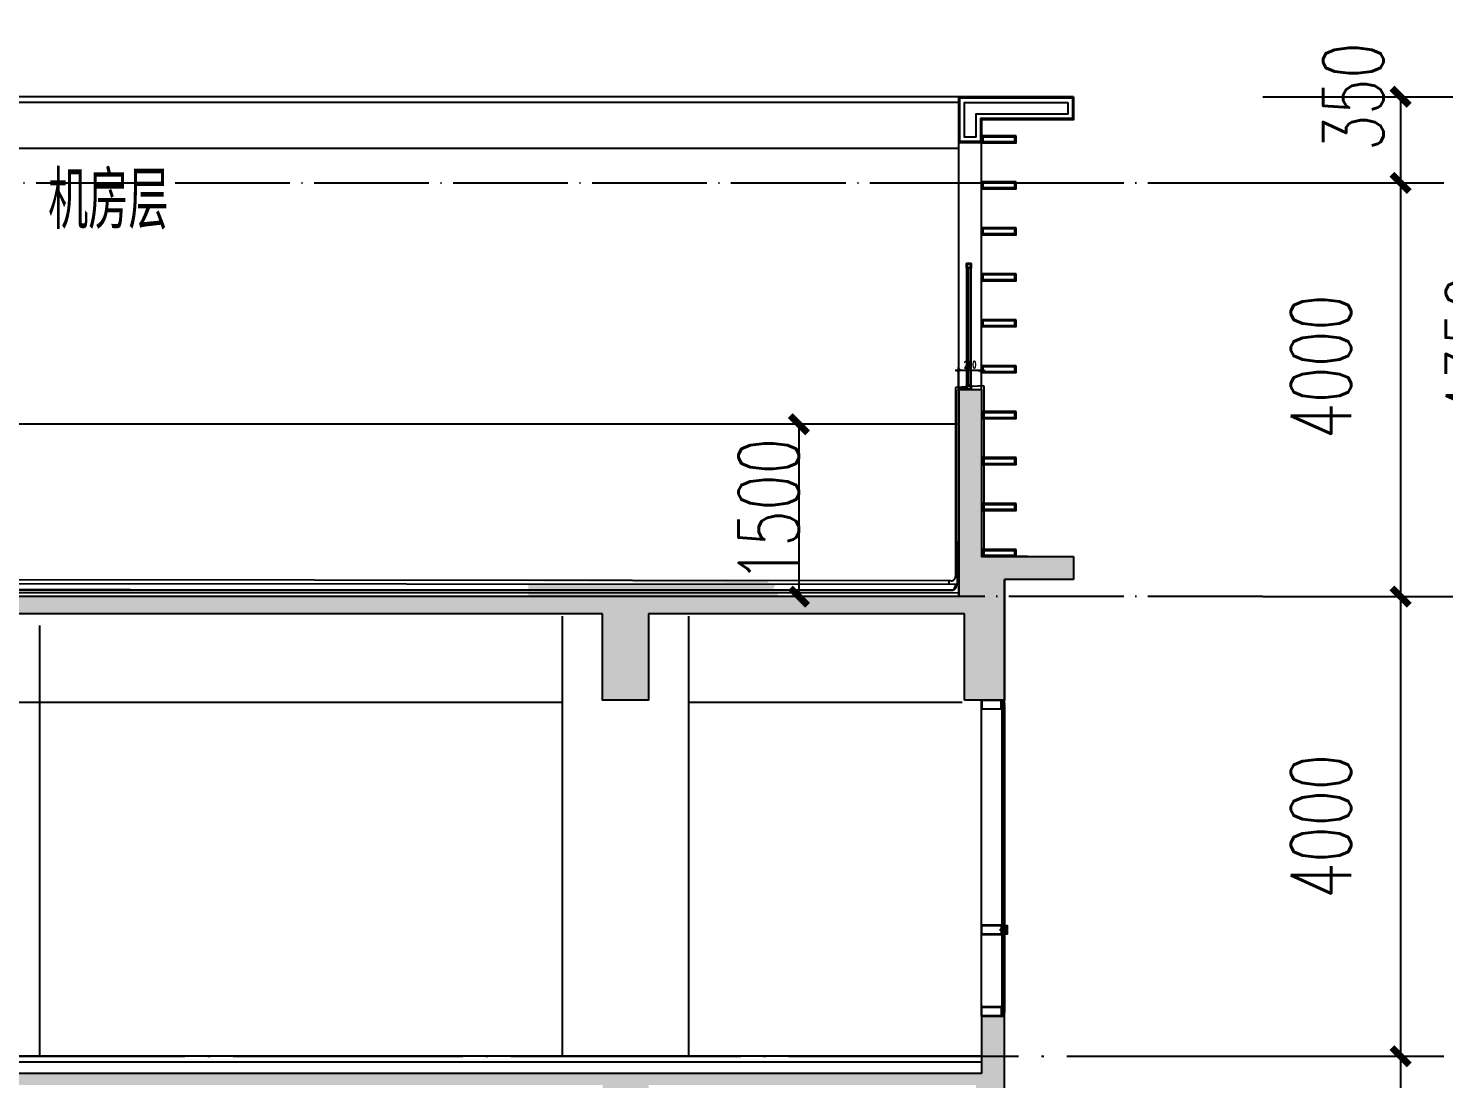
# Model space of a CAD drawing. Extents: x 1980812 to 2578970, y -669191 to 284498.
# Drawn here: x 2559568 to 2571891, y -244685 to -235544 of the extents above; entities that cross this region are included whole.
import ezdxf
from ezdxf.enums import TextEntityAlignment as Align

# ---------------------------------------------------------------- set-up
doc = ezdxf.new("R2010")
doc.units = 0
doc.header["$LTSCALE"] = 1000
doc.header["$MEASUREMENT"] = 0
for name, pattern in [('CENTER', [2, 1.25, -0.25, 0.25, -0.25]), ('DASH', [0.35, 0.25, -0.1]), ('DOTE', [2.42, 2, -0.2, 0.02, -0.2]), ('HIDDEN', [0.375, 0.25, -0.125]), ('HIDDEN2', [0.1875, 0.125, -0.0625])]:
    doc.linetypes.add(name, pattern=pattern)
for name, color, linetype in [('0muqiang', 3, 'Continuous'), ('A-SECT-MBND-FINE', 252, 'Continuous'), ('A-SECT-MCUT', 1, 'Continuous'), ('A-SECT-MCUT-FINE', 137, 'Continuous'), ('BH', 191, 'Continuous'), ('DIM_ELEV', 3, 'Continuous'), ('dote', 1, 'DOTE'), ('PUB_DIM', 3, 'Continuous'), ('SF', 1, 'Continuous'), ('SPACE_HATCH', 8, 'Continuous'), ('TEXT', 7, 'Continuous'), ('WALL', 4, 'Continuous'), ('WINDOW', 2, 'Continuous'), ('保温板', 20, 'Continuous'), ('可见看线', 63, 'Continuous'), ('栏杆', 143, 'Continuous'), ('看线', 66, 'Continuous'), ('空线', 3, 'Continuous'), ('详细标注', 231, 'Continuous'), ('防水卷材', 6, 'DASH'), ('面层', 31, 'Continuous')]:
    doc.layers.add(name, color=color, linetype=linetype)
doc.styles.add('DIM_FONT', font='SIMPLEX', dxfattribs={"width": 0.7, "bigfont": 'GBCBIG'})
doc.styles.add('HZTXTW', font='txtw.shx', dxfattribs={"width": 0.6, "bigfont": 'hztxtw.shx'})
doc.styles.add('ROMANS', font='simplex_.ttf', dxfattribs={"width": 0.8, "height": 500})
doc.dimstyles.new('_TCH_ARCH&&150', dxfattribs={"dimscale": 1.5, "dimtxt": 350, "dimasz": 100, "dimexe": 250, "dimexo": 300, "dimgap": 100, "dimtad": 1, "dimdec": 0, "dimzin": 0, "dimdsep": 46, "dimtxsty": 'DIM_FONT', "dimblk": 'ARCHTICK', "dimcen": 0.09, "dimclrt": 7, "dimazin": 2, "dimtfac": 1, "dimtdec": 0, "dimtix": 1, "dimtmove": 2, "dimatfit": 3, "dimfxl": 1, "dimtolj": 1, "dimtzin": 0, "dimarcsym": 0})
doc.dimstyles.new('DIMN20', dxfattribs={"dimscale": 0.2, "dimtxt": 300, "dimasz": 1, "dimexe": 150, "dimexo": 0, "dimgap": 100, "dimtad": 1, "dimdec": 0, "dimzin": 0, "dimdsep": 46, "dimtxsty": 'DIM_FONT', "dimblk1": '_DIMX', "dimblk2": '_DIMX', "dimsah": 1, "dimcen": 0.09, "dimclrd": 256, "dimclre": 256, "dimclrt": 7, "dimadec": 0, "dimazin": 0, "dimtfac": 1, "dimtdec": 0, "dimtix": 1, "dimtmove": 2, "dimatfit": 3, "dimldrblk": '_DIMX', "dimfxl": 150, "dimtolj": 1, "dimtzin": 0, "dimarcsym": 0})
pattern_1 = [(130, (5352694.82, -940496.22), (-71.7260183, -6.2752135), [7.5, -82.5]), (185, (5352694.82, -940496.22), (13.8751334, 75.2192134), [6, -66]), (79.5486, (5352688.84, -940496.74), (-57.8509382, 68.9439542), [6.374019, -70.1142112]), (133.8158, (5352694.82, -940476.22), (-106.7241049, -16.5519014), [11.25, -123.75]), (83.3644, (5352685.93, -940477.6), (-93.4662706, 97.411787), [9.561029, -105.1713]), (188.8158, (5352694.82, -940476.22), (-93.4661945, 97.41186), [9, -99]), (159, (5352684.82, -940481.22), (-59.6907052, -40.2618891), [7.5, -82.5]), (214, (5352684.82, -940481.22), (-24.3315332, 72.5150045), [6, -66]), (108.5486, (5352679.845, -940484.574), (-84.0222629, 32.2530497), [6.374019, -70.1142112]), (142.5, (5352694.82, -940496.218), (-1.21598553, 33.28938538), [0, -65.2, 0, -67, 0, -66.25]), (172.5, (5352694.82, -940496.22), (-26.30695375, 39.4411712), [0, -38.2, 0, -63.7, 0, -25.25]), (212.5, (5352717.12, -940496.218), (-53.38224362, -2.25548718), [0, -25, 0, -78, 0, -103.5]), (222.5, (5352727.12, -940496.22), (-58.3186169, 10.0104982), [0, -32.5, 0, -51.8, 0, -73.5])]

# ---------------------------------------------------------------- blocks, each defined once
blk = doc.blocks.new('_ArchTick')
at = {"color": 0, "linetype": 'ByBlock', "const_width": 0.4}
blk.add_lwpolyline([(-0.5, -0.5), (0.5, 0.5)], dxfattribs=at)
blk = doc.blocks.new('*D1325')
at = {"layer": 'Defpoints', "color": 0, "transparency": 16777216}
for p in [(2569866, -240490, 0), (2569866, -316990, 0), (2572716, -316990)]:
    blk.add_point(p, dxfattribs=at)
at = {"layer": 'PUB_DIM', "color": 0, "lineweight": -2, "transparency": 16777216}
for p, q in [((2570316, -240490), (2573091, -240490)), ((2572716, -240490), (2572716, -316990)), ((2570316, -316990), (2573091, -316990))]:
    blk.add_line(p, q, dxfattribs=at)
at = {"layer": 'PUB_DIM', "color": 0, "lineweight": -2, "transparency": 16777216, "xscale": 150, "yscale": 150, "zscale": 150}
for p, rotation in [((2572716, -240490), 90), ((2572716, -316990), 270)]:
    blk.add_blockref('_ArchTick', p, dxfattribs=dict(at, rotation=rotation))
at = {"layer": 'PUB_DIM', "color": 7, "transparency": 16777216, "insert": (2572253, -278740), "char_height": 525, "attachment_point": 5, "rotation": 90, "style": 'DIM_FONT'}
blk.add_mtext('\\A1;76500', dxfattribs=at)
blk = doc.blocks.new('*D1326')
at = {"layer": 'Defpoints', "color": 0, "transparency": 16777216}
for p in [(2569866, -236140, 0), (2569866, -240490, 0), (2572716, -240490)]:
    blk.add_point(p, dxfattribs=at)
at = {"layer": 'PUB_DIM', "color": 0, "lineweight": -2, "transparency": 16777216}
for p, q in [((2570316, -236140), (2573091, -236140)), ((2572716, -236140), (2572716, -240490)), ((2570316, -240490), (2573091, -240490))]:
    blk.add_line(p, q, dxfattribs=at)
at = {"layer": 'PUB_DIM', "color": 0, "lineweight": -2, "transparency": 16777216, "xscale": 150, "yscale": 150, "zscale": 150}
for p, rotation in [((2572716, -236140), 90), ((2572716, -240490), 270)]:
    blk.add_blockref('_ArchTick', p, dxfattribs=dict(at, rotation=rotation))
at = {"layer": 'PUB_DIM', "color": 7, "transparency": 16777216, "insert": (2572172, -238315), "char_height": 525, "attachment_point": 5, "rotation": 90, "style": 'DIM_FONT'}
blk.add_mtext('\\A1;4350', dxfattribs=at)
blk = doc.blocks.new('*D1327')
at = {"layer": 'Defpoints', "color": 0, "transparency": 16777216}
for p in [(2569866, -236890, 0), (2569866, -240490, 0), (2571516, -240490)]:
    blk.add_point(p, dxfattribs=at)
at = {"layer": 'PUB_DIM', "color": 0, "lineweight": -2, "transparency": 16777216}
for p, q in [((2570316, -236890), (2571891, -236890)), ((2571516, -236890), (2571516, -240490)), ((2570316, -240490), (2571891, -240490))]:
    blk.add_line(p, q, dxfattribs=at)
at = {"layer": 'PUB_DIM', "color": 0, "lineweight": -2, "transparency": 16777216, "xscale": 150, "yscale": 150, "zscale": 150}
for p, rotation in [((2571516, -236890), 90), ((2571516, -240490), 270)]:
    blk.add_blockref('_ArchTick', p, dxfattribs=dict(at, rotation=rotation))
at = {"layer": 'PUB_DIM', "color": 7, "transparency": 16777216, "insert": (2570823, -238490), "char_height": 525, "attachment_point": 5, "rotation": 90, "style": 'DIM_FONT'}
blk.add_mtext('\\A1;4000', dxfattribs=at)
blk = doc.blocks.new('*D1328')
at = {"layer": 'Defpoints', "color": 0, "transparency": 16777216}
for p in [(2569866, -236140, 0), (2569866, -236890, 0), (2571516, -236890)]:
    blk.add_point(p, dxfattribs=at)
at = {"layer": 'PUB_DIM', "color": 0, "lineweight": -2, "transparency": 16777216}
for p, q in [((2570316, -236140), (2571891, -236140)), ((2571516, -236140), (2571516, -236890)), ((2570316, -236890), (2571891, -236890))]:
    blk.add_line(p, q, dxfattribs=at)
at = {"layer": 'PUB_DIM', "color": 0, "lineweight": -2, "transparency": 16777216, "xscale": 150, "yscale": 150, "zscale": 150}
for p, rotation in [((2571516, -236140), 90), ((2571516, -236890), 270)]:
    blk.add_blockref('_ArchTick', p, dxfattribs=dict(at, rotation=rotation))
at = {"layer": 'PUB_DIM', "color": 7, "transparency": 16777216, "insert": (2571104, -236140), "char_height": 525, "attachment_point": 5, "rotation": 90, "style": 'DIM_FONT'}
blk.add_mtext('\\A1;350', dxfattribs=at)
blk = doc.blocks.new('*D1329')
at = {"layer": 'Defpoints', "color": 0, "transparency": 16777216}
for p in [(2566564, -238990, 0), (2566278, -240490), (2566564, -240490, 0)]:
    blk.add_point(p, dxfattribs=at)
at = {"layer": 'PUB_DIM', "color": 0, "lineweight": -2, "transparency": 16777216}
for p, q in [((2566114, -238990), (2565903, -238990)), ((2566278, -238990), (2566278, -240490)), ((2566114, -240490), (2565903, -240490))]:
    blk.add_line(p, q, dxfattribs=at)
at = {"layer": 'PUB_DIM', "color": 0, "lineweight": -2, "transparency": 16777216, "xscale": 150, "yscale": 150, "zscale": 150}
for p, rotation in [((2566278, -238990), 90), ((2566278, -240490), 270)]:
    blk.add_blockref('_ArchTick', p, dxfattribs=dict(at, rotation=rotation))
at = {"layer": 'PUB_DIM', "color": 7, "transparency": 16777216, "insert": (2566015, -239740), "char_height": 525, "attachment_point": 5, "rotation": 90, "style": 'DIM_FONT'}
blk.add_mtext('\\A1;1500', dxfattribs=at)
blk = doc.blocks.new('_DIMX')
blk.add_line((-150, 0), (150, 0))
at = {"const_width": 50}
blk.add_lwpolyline([(-70, -70), (70, 70)], dxfattribs=at)
blk = doc.blocks.new('*D1353')
at = {"layer": 'Defpoints', "color": 0, "transparency": 16777216}
for p in [(2567668, -238522), (2567668, -238690, 0), (2567868, -238690, 0)]:
    blk.add_point(p, dxfattribs=at)
at = {"layer": '详细标注', "lineweight": -2, "transparency": 16777216}
for p, q in [((2567668, -238690), (2567668, -238492)), ((2567868, -238522), (2567669, -238522)), ((2567868, -238690), (2567868, -238492))]:
    blk.add_line(p, q, dxfattribs=at)
at = {"layer": '详细标注', "lineweight": -2, "transparency": 16777216, "xscale": 0.2, "yscale": 0.2, "zscale": 0.2, "rotation": 180.0000044550988}
blk.add_blockref('_DIMX', (2567668, -238522), dxfattribs=at)
at = {"layer": '详细标注', "lineweight": -2, "transparency": 16777216, "xscale": 0.2, "yscale": 0.2, "zscale": 0.2}
blk.add_blockref('_DIMX', (2567868, -238522), dxfattribs=at)
at = {"layer": '详细标注', "color": 7, "transparency": 16777216, "insert": (2567768, -238472), "char_height": 60, "attachment_point": 5, "rotation": 0, "style": 'DIM_FONT'}
blk.add_mtext('\\A1;200', dxfattribs=at)
blk = doc.blocks.new('M5x45_Pan')
at = {"color": 8, "linetype": 'HIDDEN'}
for p, q in [((0, 2), (45, 2)), ((44, -3), (44, 2)), ((0, -2), (45, -2))]:
    blk.add_line(p, q, dxfattribs=at)
at = {"color": 0, "linetype": 'ByBlock'}
blk.add_lwpolyline([(-1, -5), (0, -5), (0, 5), (-1, 5, 0.228537), (-2, 4, 0.349288), (-2, -4, 0.228537)], format="xyb", close=True, dxfattribs=at)
at = {"color": 8, "linetype": 'HIDDEN2'}
blk.add_lwpolyline([(-4, 1), (-2, 1), (-2, -1), (-4, -1)], dxfattribs=at)
at = {"color": 8, "linetype": 'ByBlock'}
blk.add_lwpolyline([(0, 2), (44, 2), (45, 2), (45, -2), (44, -3), (0, -3)], dxfattribs=at)
at = {"layer": 'TEXT', "color": 8, "linetype": 'CENTER'}
blk.add_line((48, 0), (-7, 0), dxfattribs=at)
at = {"layer": 'Defpoints', "color": 8, "style": 'ROMANS', "width": 0.8}
blk.add_text('M5x45', height=1, rotation=90, dxfattribs=at).set_placement((-1, 0), align=Align.MIDDLE)
blk = doc.blocks.new('*D1331')
at = {"layer": 'Defpoints', "color": 0, "transparency": 16777216}
for p in [(2569866, -240490, 0), (2569866, -244490, 0), (2571516, -244490)]:
    blk.add_point(p, dxfattribs=at)
at = {"layer": 'PUB_DIM', "color": 0, "lineweight": -2, "transparency": 16777216}
for p, q in [((2570316, -240490), (2571891, -240490)), ((2571516, -240490), (2571516, -244490)), ((2570316, -244490), (2571891, -244490))]:
    blk.add_line(p, q, dxfattribs=at)
at = {"layer": 'PUB_DIM', "color": 0, "lineweight": -2, "transparency": 16777216, "xscale": 150, "yscale": 150, "zscale": 150}
for p, rotation in [((2571516, -240490), 90), ((2571516, -244490), 270)]:
    blk.add_blockref('_ArchTick', p, dxfattribs=dict(at, rotation=rotation))
at = {"layer": 'PUB_DIM', "color": 7, "transparency": 16777216, "insert": (2570823, -242490), "char_height": 525, "attachment_point": 5, "rotation": 90, "style": 'DIM_FONT'}
blk.add_mtext('\\A1;4000', dxfattribs=at)
blk = doc.blocks.new('*D1332')
at = {"layer": 'Defpoints', "color": 0, "transparency": 16777216}
for p in [(2569866, -244490, 0), (2569866, -248490, 0), (2571516, -248490)]:
    blk.add_point(p, dxfattribs=at)
at = {"layer": 'PUB_DIM', "color": 0, "lineweight": -2, "transparency": 16777216}
for p, q in [((2570316, -244490), (2571891, -244490)), ((2571516, -244490), (2571516, -248490)), ((2570316, -248490), (2571891, -248490))]:
    blk.add_line(p, q, dxfattribs=at)
at = {"layer": 'PUB_DIM', "color": 0, "lineweight": -2, "transparency": 16777216, "xscale": 150, "yscale": 150, "zscale": 150}
for p, rotation in [((2571516, -244490), 90), ((2571516, -248490), 270)]:
    blk.add_blockref('_ArchTick', p, dxfattribs=dict(at, rotation=rotation))
at = {"layer": 'PUB_DIM', "color": 7, "transparency": 16777216, "insert": (2570823, -246490), "char_height": 525, "attachment_point": 5, "rotation": 90, "style": 'DIM_FONT'}
blk.add_mtext('\\A1;4000', dxfattribs=at)
blk = doc.blocks.new('pou1')
at = {"layer": 'SPACE_HATCH'}
h = blk.add_hatch(color=256, dxfattribs=at)
h.dxf.hatch_style = 1
h.paths.add_polyline_path([(18500, -250), (14578, -250), (10600, -250), (10600, -1350), (10100, -1350), (10100, -250), (3300, -250), (3300, -900), (2900, -900), (2900, -250), (50, -250), (50, -900), (-200, -900), (-200, -700), (-200, 250), (-200, 350), (0, 350), (0, -150), (14578, -150), (28900, -150), (28900, 350), (29100, 350), (29100, 250), (29100, -700), (29100, -900), (28850, -900), (28850, -250), (26600, -250), (26600, -900), (26200, -900), (26200, -250), (19000, -250), (19000, -1350), (18500, -1350)])
at = {"layer": 'WALL'}
for p, q in [((-200, -700, 0), (-200, 350, 0)), ((-200, 350, 0), (0, 350, 0)), ((0, 350, 0), (0, -150, 0)), ((0, -150, 0), (14578, -150, 0))]:
    blk.add_line(p, q, dxfattribs=at)
at = {"layer": '面层'}
for p, q in [((0, 0), (14578, 0, 0)), ((0, -50), (14578, -50, 0))]:
    blk.add_line(p, q, dxfattribs=at)

msp = doc.modelspace()

# ---------------------------------------------------------------- hatches: boundary and pattern name
at = {"layer": 'BH'}
h = msp.add_hatch(dxfattribs=at)
h.set_pattern_fill('惶妮土', color=256, scale=10, style=0)
h.set_pattern_definition(pattern_1)
h.paths.add_polyline_path([(2563921, -240357.5), (2563921, -240338.5), (2566010.5, -240353.7), (2566010.5, -240372.8)])
h = msp.add_hatch(dxfattribs=at)
h.set_pattern_fill('惶妮土', color=256, scale=10, style=0)
h.set_pattern_definition(pattern_1)
h.paths.add_polyline_path([(2563921, -240490.5), (2563921, -240452.9), (2566094.4, -240455.9), (2566094.4, -240490.5)])
at = {"layer": 'SPACE_HATCH'}
h = msp.add_hatch(color=256, dxfattribs=at)
h.dxf.hatch_style = 1
h.paths.add_polyline_path([(2539118.4, -240640.4), (2541268.4, -240640.4), (2541268.4, -241390.4), (2541668.4, -241390.4), (2541668.4, -240640.4), (2541792.4, -240640.4), (2548968.4, -240640.4), (2548968.4, -241740.4), (2549368.4, -241740.4), (2549368.4, -240640.4), (2553290.6, -240640.4), (2557268.4, -240640.4), (2557268.4, -241740.4), (2557668.4, -241740.4), (2557668.4, -240640.4), (2564044.4, -240640.4), (2564444.4, -240640.4), (2564568.4, -240640.4), (2564568.4, -241390.4), (2564968.4, -241390.4), (2564968.4, -240640.4), (2567718.4, -240640.4), (2567718.4, -241390.4), (2568068.4, -241390.4), (2568068.4, -241290.4), (2568068.4, -240340.4), (2568668.4, -240340.4), (2568668.4, -240140.4), (2567868.4, -240140.4), (2567868.4, -238690.4), (2567668.4, -238690.4), (2567668.4, -240490.4), (2553290.6, -240490.4), (2539168.4, -240490.4), (2539168.4, -240010.4), (2539168.4, -238690.4), (2538968.4, -238690.4), (2538968.4, -240140.4), (2537968.4, -240140.4), (2537968.4, -240340.4), (2538768.4, -240340.4), (2538768.4, -241390.4), (2539118.4, -241390.4)])
at = {"layer": '保温板'}
h = msp.add_hatch(dxfattribs=at)
h.set_pattern_fill('HONEY', color=256, scale=8, style=0)
h.set_pattern_definition([(360, (2337557.745, -703351.633), (19.05, 10.99852), [12.7, -25.4]), (120, (2337557.745, -703351.633), (-19.04999772, 10.99852394), [12.7, -25.4]), (60, (2337557.745, -703351.633), (2.27e-06, 21.99704394), [-25.4, 12.7])])
h.paths.add_polyline_path([(2563921, -240425.1), (2563921, -240378.2), (2565329.4, -240384.6), (2565329.4, -240384.9), (2566071.9, -240384.9), (2566051.5, -240430)])

# ---------------------------------------------------------------- linework, layer by layer
at = {"layer": '0muqiang', "color": 3}
msp.add_line((2568668.4, -236140.4, 0), (2557668.4, -236140.4, 0), dxfattribs=at)
at = {"layer": '0muqiang', "color": 3, "elevation": 0}
for points in [[(2568668.4, -236140.4), (2568668.4, -236340.4), (2567868.4, -236340.4), (2567868.4, -236540.4), (2567668.4, -236540.4), (2567668.4, -236140.4)], [(2568658.4, -236150.4), (2568658.4, -236330.4), (2567858.4, -236330.4), (2567858.4, -236530.4), (2567678.4, -236530.4), (2567678.4, -236150.4)], [(2568618.4, -236190.4), (2568618.4, -236290.4), (2567818.4, -236290.4), (2567818.4, -236490.4), (2567718.4, -236490.4), (2567718.4, -236190.4)]]:
    msp.add_lwpolyline(points, close=True, dxfattribs=at)
at = {"layer": 'A-SECT-MBND-FINE'}
for p, q in [((2564444.4, -240640.4, 0), (2564044.4, -240640.4, 0)), ((2564968.4, -241390.4, 0), (2564568.4, -241390.4, 0))]:
    msp.add_line(p, q, dxfattribs=at)
at = {"layer": 'A-SECT-MCUT', "elevation": 0}
for points in [[(2567868.4, -241430.4), (2567868.4, -241390.4), (2568004, -241390.4), (2568040.4, -241390.4), (2568040.4, -241422.7), (2568057.1, -241422.7), (2568057.1, -241423.6), (2568053.6, -241424.4), (2568053, -241423.9), (2568040.4, -241423.9), (2568040.4, -241430.4), (2568040.4, -241437), (2568053, -241437), (2568053.6, -241436.5), (2568057.1, -241437.3), (2568057.1, -241438.2), (2568040.4, -241438.2), (2568040.4, -241470.4), (2568004, -241470.4), (2567868.4, -241470.4)], [(2568037.4, -241392.9), (2567871.4, -241392.9), (2567871.4, -241430.4), (2567871.4, -241467.9), (2568037.4, -241467.9)], [(2568068.4, -241390.4), (2568041.4, -241390.4), (2568041.4, -241421.7), (2568068.4, -241421.7)], [(2568065.4, -241393.4), (2568044.4, -241393.4), (2568044.4, -241418.7), (2568065.4, -241418.7)], [(2568057.7, -241425.1), (2568053.8, -241425.4), (2568053, -241424.3), (2568053.5, -241423.9), (2568054.1, -241424.4), (2568057.7, -241423.5), (2568057.7, -241422.7), (2568068.9, -241422.7), (2568068.9, -241424.2), (2568058.9, -241424.2), (2568058.9, -241436.7), (2568068.9, -241436.7), (2568068.9, -241438.2), (2568057.7, -241438.2), (2568057.7, -241437.3), (2568054.1, -241436.5), (2568053.5, -241437), (2568053, -241436.5), (2568053.8, -241435.4), (2568057.7, -241435.8)], [(2567868.4, -243390.4), (2567868.4, -243430.4), (2568004, -243430.4), (2568040.4, -243430.4), (2568040.4, -243398.2), (2568057.1, -243398.2), (2568057.1, -243397.3), (2568053.6, -243396.5), (2568053, -243397), (2568040.4, -243397), (2568040.4, -243390.4), (2568040.4, -243383.9), (2568053, -243383.9), (2568053.6, -243384.4), (2568057.1, -243383.6), (2568057.1, -243382.7), (2568040.4, -243382.7), (2568040.4, -243350.4), (2568004, -243350.4), (2567868.4, -243350.4)], [(2568037.4, -243427.9), (2567871.4, -243427.9), (2567871.4, -243390.4), (2567871.4, -243352.9), (2568037.4, -243352.9)], [(2568057.7, -243395.8), (2568053.8, -243395.4), (2568053, -243396.5), (2568053.5, -243397), (2568054.1, -243396.5), (2568057.7, -243397.3), (2568057.7, -243398.2), (2568068.9, -243398.2), (2568068.9, -243396.7), (2568058.9, -243396.7), (2568058.9, -243384.2), (2568068.9, -243384.2), (2568068.9, -243382.7), (2568057.7, -243382.7), (2568057.7, -243383.5), (2568054.1, -243384.4), (2568053.5, -243383.9), (2568053, -243384.3), (2568053.8, -243385.4), (2568057.7, -243385.1)], [(2567868.4, -244100.4), (2567868.4, -244140.4), (2568004, -244140.4), (2568040.4, -244140.4), (2568040.4, -244108.2), (2568057.1, -244108.2), (2568057.1, -244107.3), (2568053.6, -244106.5), (2568053, -244107), (2568040.4, -244107), (2568040.4, -244100.4), (2568040.4, -244093.9), (2568053, -244093.9), (2568053.6, -244094.4), (2568057.1, -244093.6), (2568057.1, -244092.7), (2568040.4, -244092.7), (2568040.4, -244060.4), (2568004, -244060.4), (2567868.4, -244060.4)], [(2568037.4, -244137.9), (2567871.4, -244137.9), (2567871.4, -244100.4), (2567871.4, -244062.9), (2568037.4, -244062.9)], [(2568068.4, -244109.2), (2568041.4, -244109.2), (2568041.4, -244140.4), (2568068.4, -244140.4)], [(2568065.4, -244112.2), (2568044.4, -244112.2), (2568044.4, -244137.4), (2568065.4, -244137.4)], [(2568057.7, -244105.8), (2568053.8, -244105.4), (2568053, -244106.5), (2568053.5, -244107), (2568054.1, -244106.5), (2568057.7, -244107.3), (2568057.7, -244108.2), (2568068.9, -244108.2), (2568068.9, -244106.7), (2568058.9, -244106.7), (2568058.9, -244094.2), (2568068.9, -244094.2), (2568068.9, -244092.7), (2568057.7, -244092.7), (2568057.7, -244093.5), (2568054.1, -244094.4), (2568053.5, -244093.9), (2568053, -244094.3), (2568053.8, -244095.4), (2568057.7, -244095.1)]]:
    msp.add_lwpolyline(points, close=True, dxfattribs=at)
for points in [[(2568073.9, -243425.4), (2568093.4, -243425.4), (2568093.4, -243355.4), (2568073.9, -243355.4, 0.4142136), (2568073.4, -243355.9), (2568073.4, -243356.2, 0.351524), (2568073.8, -243356.7), (2568077.6, -243357.6, 0.2564253), (2568078.1, -243357.4), (2568078.7, -243356.8, -0.1989124), (2568079.1, -243356.6), (2568084.9, -243356.6, -0.4142136), (2568085.4, -243357.1), (2568085.4, -243360.1, 0.4142136), (2568085.9, -243360.6), (2568086.4, -243360.6, 0.4142136), (2568086.9, -243360.1), (2568086.9, -243357.1, -0.4142136), (2568087.4, -243356.6), (2568091.4, -243356.6, -0.4142136), (2568091.9, -243357.1), (2568091.9, -243423.7, -0.4142136), (2568091.4, -243424.2), (2568087.4, -243424.2, -0.4142136), (2568086.9, -243423.7), (2568086.9, -243420.7, 0.4142136), (2568086.4, -243420.2), (2568085.9, -243420.2, 0.4142136), (2568085.4, -243420.7), (2568085.4, -243423.7, -0.4142136), (2568084.9, -243424.2), (2568079.1, -243424.2, -0.1989124), (2568078.7, -243424.1), (2568078.1, -243423.4, 0.2564253), (2568077.6, -243423.3), (2568073.8, -243424.1, 0.351524), (2568073.4, -243424.6), (2568073.4, -243424.9, 0.4142136)], [(2568073.4, -243379.4, 0.4142136), (2568073.9, -243379.9), (2568074.9, -243379.9, -0.4142136), (2568075.4, -243380.4), (2568075.4, -243400.4, -0.4142136), (2568074.9, -243400.9), (2568073.9, -243400.9, 0.4142136), (2568073.4, -243401.4), (2568073.4, -243402.4, 0.4142136), (2568073.9, -243402.9), (2568077.9, -243402.9), (2568077.9, -243410.7, -0.4142136), (2568077.4, -243411.2), (2568073.9, -243411.2, 0.4142136), (2568073.4, -243411.7), (2568073.4, -243414.2, 0.4142136), (2568073.9, -243414.7), (2568074.4, -243414.7, 0.4142136), (2568074.9, -243414.2), (2568074.9, -243413.7, -0.4142136), (2568075.4, -243413.2), (2568077.4, -243413.2, -0.4142136), (2568077.9, -243413.7), (2568077.9, -243420.7, -0.4142136), (2568077.4, -243421.2), (2568075.4, -243421.2, -0.4142136), (2568074.9, -243420.7), (2568074.9, -243420.2, 0.4142136), (2568074.4, -243419.7), (2568073.9, -243419.7, 0.4142136), (2568073.4, -243420.2), (2568073.4, -243423.4, 0.479811), (2568074, -243423.9), (2568077.7, -243423.1, -0.2564253), (2568078.1, -243423.2), (2568078.8, -243423.9, 0.1989124), (2568079.2, -243424), (2568082.1, -243424, 0.1015701), (2568082.3, -243424), (2568084.8, -243422.9, 0.3000211), (2568085.1, -243422.5), (2568085.1, -243421.7, 0.4142136), (2568084.6, -243421.2), (2568080.9, -243421.2, -0.4142136), (2568080.4, -243420.7), (2568080.4, -243413.9), (2568080.4, -243366.9), (2568080.4, -243360.2, -0.4142136), (2568080.9, -243359.7), (2568084.6, -243359.7, 0.4142136), (2568085.1, -243359.2), (2568085.1, -243358.4, 0.3000211), (2568084.8, -243357.9), (2568082.3, -243356.9, 0.1015701), (2568082.1, -243356.8), (2568079.2, -243356.8, 0.1989124), (2568078.8, -243357), (2568078.1, -243357.6, -0.2564253), (2568077.7, -243357.8), (2568074, -243357, 0.479811), (2568073.4, -243357.5), (2568073.4, -243360.7, 0.4142136), (2568073.9, -243361.2), (2568074.4, -243361.2, 0.4142136), (2568074.9, -243360.7), (2568074.9, -243360.2, -0.4142136), (2568075.4, -243359.7), (2568077.4, -243359.7, -0.4142136), (2568077.9, -243360.2), (2568077.9, -243367.2, -0.4142136), (2568077.4, -243367.7), (2568075.4, -243367.7, -0.4142136), (2568074.9, -243367.2), (2568074.9, -243366.7, 0.4142136), (2568074.4, -243366.2), (2568073.9, -243366.2, 0.4142136), (2568073.4, -243366.7), (2568073.4, -243369.2, 0.4142136), (2568073.9, -243369.7), (2568077.4, -243369.7, -0.4142136), (2568077.9, -243370.2), (2568077.9, -243377.9), (2568073.9, -243377.9, 0.4142136), (2568073.4, -243378.4)]]:
    msp.add_lwpolyline(points, format="xyb", close=True, dxfattribs=at)
at = {"layer": 'A-SECT-MCUT-FINE'}
for p, q in [((2567868.4, -243185.6, 0), (2567868.4, -241470.4, 0)), ((2567868.4, -243140.2, 0), (2567868.4, -241470.4, 0)), ((2568049.4, -241444.1, 0), (2568063.4, -241444.1, 0)), ((2567868.4, -244140.4, 0), (2567868.4, -243185.6, 0)), ((2568049.4, -243376.7, 0), (2568063.4, -243376.7, 0)), ((2568049.4, -243404.1, 0), (2568063.4, -243404.1, 0)), ((2568049.4, -244086.7, 0), (2568063.4, -244086.7, 0))]:
    msp.add_line(p, q, dxfattribs=at)
for centre in [(2568050.5, -241441.1, 0), (2568050.5, -243379.7, 0), (2568050.5, -243401.1, 0), (2568050.5, -244089.7, 0)]:
    msp.add_circle(centre, 2.98, dxfattribs=at)
for centre, start, end in [((2568067.1, -241441.6, 0), 140.56823, 207.91829), ((2568067.1, -243379.2, 0), 152.08171, 219.43177), ((2568067.1, -243401.6, 0), 140.56823, 207.91829), ((2568067.1, -244089.2, 0), 152.08171, 219.43177)]:
    msp.add_arc(centre, 5.39, start, end, dxfattribs=at)
at = {"layer": 'dote', "linetype": 'DOTE', "ltscale": 0.5}
for p, q in [((2570316.2, -236890.4, 0), (2537150.5, -236890.4, 0)), ((2570316.2, -240490.4, 0), (2537150.5, -240490.4, 0))]:
    msp.add_line(p, q, dxfattribs=at)
at = {"layer": 'dote'}
msp.add_line((2537150.5, -244490.4, 0), (2570533, -244490.4, 0), dxfattribs=at)
at = {"layer": 'WALL'}
for p, q in [((2567668.4, -238690.4, 0), (2567668.4, -240490.4, 0)), ((2567868.4, -238690.4, 0), (2567668.4, -238690.4, 0)), ((2567868.4, -238690.4, 0), (2567868.4, -240140.4, 0)), ((2567668.4, -240490.4, 0), (2567668.4, -240010.4, 0)), ((2568268.4, -240140.4, 0), (2567868.4, -240140.4, 0)), ((2567868.4, -240140.4, 0), (2568668.4, -240140.4, 0)), ((2568668.4, -240140.4, 0), (2568668.4, -240340.4, 0)), ((2568068.4, -241290.4, 0), (2568068.4, -240340.4, 0)), ((2568268.4, -240340.4, 0), (2568068.4, -240340.4, 0)), ((2568668.4, -240340.4, 0), (2568068.4, -240340.4, 0)), ((2568068.4, -240340.4, 0), (2568068.4, -241290.4, 0)), ((2567668.4, -240490.4, 0), (2553290.6, -240490.4, 0)), ((2564044.4, -240640.4, 0), (2557668.4, -240640.4, 0)), ((2564568.4, -240640.4, 0), (2564444.4, -240640.4, 0)), ((2564568.4, -241390.4, 0), (2564568.4, -240640.4, 0)), ((2564968.4, -240640.4, 0), (2564968.4, -241390.4, 0)), ((2567718.4, -240640.4, 0), (2564968.4, -240640.4, 0)), ((2567718.4, -241390.4, 0), (2567718.4, -240640.4, 0)), ((2567718.4, -241390.4, 0), (2567718.4, -240640.4, 0)), ((2559668.4, -244490.4, 0), (2559668.4, -240740.4, 0)), ((2564968.4, -241390.4, 0), (2564568.4, -241390.4, 0)), ((2568068.4, -241390.4, 0), (2567718.4, -241390.4, 0)), ((2568068.4, -241390.4, 0), (2567718.4, -241390.4, 0)), ((2568068.4, -241390.4, 0), (2568068.4, -241290.4, 0)), ((2568068.4, -241290.4, 0), (2568068.4, -241390.4, 0))]:
    msp.add_line(p, q, dxfattribs=at)
at = {"layer": 'WALL', "elevation": 0}
for points in [[(2564444.4, -240640.4), (2564444.4, -240640.4), (2564044.4, -240640.4), (2564044.4, -240640.4)], [(2564968.4, -240640.4), (2564968.4, -241390.4), (2564568.4, -241390.4), (2564568.4, -240640.4)]]:
    msp.add_lwpolyline(points, dxfattribs=at)
at = {"layer": 'WINDOW'}
for p, q in [((2568044.4, -241445.1, 0), (2568045.4, -241444.1, 0)), ((2568044.4, -241445.1, 0), (2568044.4, -243185.6, 0)), ((2568045.4, -241444.1, 0), (2568049.4, -241444.1, 0)), ((2568049.4, -241444.1, 0), (2568050.4, -241445.1, 0)), ((2568050.4, -243185.6, 0), (2568050.4, -241445.1, 0)), ((2568062.4, -243185.6, 0), (2568062.4, -241444.1, 0)), ((2568063.4, -241444.1, 0), (2568062.4, -241445.1, 0)), ((2568067.4, -241444.1, 0), (2568063.4, -241444.1, 0)), ((2568068.4, -241445.1, 0), (2568067.4, -241444.1, 0)), ((2568068.4, -241445.1, 0), (2568068.4, -243185.6, 0)), ((2568044.4, -243185.6, 0), (2568044.4, -243375.7, 0)), ((2568050.4, -243375.7, 0), (2568050.4, -243185.6, 0)), ((2568062.4, -243375.7, 0), (2568062.4, -243185.6, 0)), ((2568068.4, -243185.6, 0), (2568068.4, -243375.7, 0)), ((2568044.4, -243375.7, 0), (2568045.4, -243376.7, 0)), ((2568049.4, -243376.7, 0), (2568050.4, -243375.7, 0)), ((2568063.4, -243376.7, 0), (2568062.4, -243375.7, 0)), ((2568068.4, -243375.7, 0), (2568067.4, -243376.7, 0)), ((2568044.4, -243405.1, 0), (2568045.4, -243404.1, 0)), ((2568044.4, -243405.1, 0), (2568044.4, -244085.7, 0)), ((2568045.4, -243376.7, 0), (2568049.4, -243376.7, 0)), ((2568045.4, -243404.1, 0), (2568049.4, -243404.1, 0)), ((2568049.4, -243404.1, 0), (2568050.4, -243405.1, 0)), ((2568050.4, -244085.7, 0), (2568050.4, -243405.1, 0)), ((2568063.4, -243404.1, 0), (2568062.4, -243405.1, 0)), ((2568062.4, -244085.7, 0), (2568062.4, -243405.1, 0)), ((2568067.4, -243376.7, 0), (2568063.4, -243376.7, 0)), ((2568067.4, -243404.1, 0), (2568063.4, -243404.1, 0)), ((2568068.4, -243405.1, 0), (2568067.4, -243404.1, 0)), ((2568068.4, -243405.1, 0), (2568068.4, -244085.7, 0)), ((2568044.4, -244085.7, 0), (2568045.4, -244086.7, 0)), ((2568045.4, -244086.7, 0), (2568049.4, -244086.7, 0)), ((2568049.4, -244086.7, 0), (2568050.4, -244085.7, 0)), ((2568063.4, -244086.7, 0), (2568062.4, -244085.7, 0)), ((2568067.4, -244086.7, 0), (2568063.4, -244086.7, 0)), ((2568068.4, -244085.7, 0), (2568067.4, -244086.7, 0))]:
    msp.add_line(p, q, dxfattribs=at)
at = {"layer": '保温板'}
msp.add_line((2567668.4, -238990.4, 0), (2557668.4, -238990.4, 0), dxfattribs=at)
at = {"layer": '保温板', "elevation": 0}
msp.add_lwpolyline([(2553290.6, -240425.1), (2567625.5, -240430), (2567625.5, -240430), (2567645.9, -240384.9), (2553290.6, -240377.1)], dxfattribs=at)
at = {"layer": '可见看线'}
for p, q in [((2567668.4, -236190.4, 0), (2557668.4, -236190.4, 0)), ((2567668.4, -236590.4, 0), (2557668.4, -236590.4, 0)), ((2564218.4, -244490.4, 0), (2564218.4, -240660.4, 0)), ((2565318.4, -244490.4, 0), (2565318.4, -240660.4, 0)), ((2564218.4, -241410.4, 0), (2549368.4, -241410.4, 0)), ((2567698.4, -241410.4, 0), (2565318.4, -241410.4, 0))]:
    msp.add_line(p, q, dxfattribs=at)
at = {"layer": '栏杆', "color": 2}
for p, q in [((2567747.7, -237630.4, 0), (2567747.7, -238650.4, 0)), ((2567767.7, -237630.4, 0), (2567767.7, -238650.4, 0))]:
    msp.add_line(p, q, dxfattribs=at)
at = {"layer": '栏杆', "elevation": 0}
msp.add_lwpolyline([(2567777.7, -238690.4), (2567777.7, -237590.4), (2567737.7, -237590.4), (2567737.7, -238690.4)], dxfattribs=at)
at = {"layer": '栏杆', "color": 2, "elevation": 0}
for points in [[(2567777.7, -237630.4), (2567737.7, -237630.4), (2567737.7, -237590.4), (2567777.7, -237590.4)], [(2567772.7, -237625.4), (2567742.7, -237625.4), (2567742.7, -237595.4), (2567772.7, -237595.4)], [(2567777.7, -238690.4), (2567737.7, -238690.4), (2567737.7, -238650.4), (2567777.7, -238650.4)], [(2567772.7, -238685.4), (2567742.7, -238685.4), (2567742.7, -238655.4), (2567772.7, -238655.4)]]:
    msp.add_lwpolyline(points, close=True, dxfattribs=at)
at = {"layer": '看线'}
for p, q in [((2567668.4, -238690.4, 0), (2567668.4, -236540.4, 0)), ((2567868.4, -238690.4, 0), (2567868.4, -236540.4, 0))]:
    msp.add_line(p, q, dxfattribs=at)
at = {"layer": '看线', "elevation": 0}
for points in [[(2568168.4, -236480.4), (2567868.4, -236480.4), (2567868.4, -236540.4), (2568168.4, -236540.4)], [(2568158.4, -236490.4), (2567878.4, -236490.4), (2567878.4, -236530.4), (2568158.4, -236530.4)], [(2568168.4, -236880.4), (2567868.4, -236880.4), (2567868.4, -236940.4), (2568168.4, -236940.4)], [(2568158.4, -236890.4), (2567878.4, -236890.4), (2567878.4, -236930.4), (2568158.4, -236930.4)], [(2568168.4, -237280.4), (2567868.4, -237280.4), (2567868.4, -237340.4), (2568168.4, -237340.4)], [(2568158.4, -237290.4), (2567878.4, -237290.4), (2567878.4, -237330.4), (2568158.4, -237330.4)], [(2568168.4, -237680.4), (2567868.4, -237680.4), (2567868.4, -237740.4), (2568168.4, -237740.4)], [(2568158.4, -237690.4), (2567878.4, -237690.4), (2567878.4, -237730.4), (2568158.4, -237730.4)], [(2568168.4, -238080.4), (2567868.4, -238080.4), (2567868.4, -238140.4), (2568168.4, -238140.4)], [(2568158.4, -238090.4), (2567878.4, -238090.4), (2567878.4, -238130.4), (2568158.4, -238130.4)], [(2568168.4, -238480.4), (2567868.4, -238480.4), (2567868.4, -238540.4), (2568168.4, -238540.4)], [(2568158.4, -238490.4), (2567878.4, -238490.4), (2567878.4, -238530.4), (2568158.4, -238530.4)], [(2568168.4, -238880.4), (2567868.4, -238880.4), (2567868.4, -238940.4), (2568168.4, -238940.4)], [(2568158.4, -238890.4), (2567878.4, -238890.4), (2567878.4, -238930.4), (2568158.4, -238930.4)], [(2568168.4, -239280.4), (2567868.4, -239280.4), (2567868.4, -239340.4), (2568168.4, -239340.4)], [(2568158.4, -239290.4), (2567878.4, -239290.4), (2567878.4, -239330.4), (2568158.4, -239330.4)], [(2568168.4, -239680.4), (2567868.4, -239680.4), (2567868.4, -239740.4), (2568168.4, -239740.4)], [(2568158.4, -239690.4), (2567878.4, -239690.4), (2567878.4, -239730.4), (2568158.4, -239730.4)], [(2568168.4, -240080.4), (2567868.4, -240080.4), (2567868.4, -240140.4), (2568168.4, -240140.4)], [(2568158.4, -240090.4), (2567878.4, -240090.4), (2567878.4, -240130.4), (2568158.4, -240130.4)]]:
    msp.add_lwpolyline(points, close=True, dxfattribs=at)
at = {"layer": '防水卷材', "const_width": 10, "elevation": 0}
msp.add_lwpolyline([(2567744.7, -238677.5), (2567683.4, -238677.5, 0.414214), (2567653.4, -238707.5), (2567653.4, -238918.9), (2567653.4, -238965.5), (2567653.4, -240389.9, -0.4538375), (2567597.9, -240439.9), (2553293.3, -240437.8)], format="xyb", dxfattribs=at)
at = {"layer": '面层'}
for p, q in [((2567888.4, -238655.4, 0), (2567640.7, -238670.9, 0)), ((2567640.7, -238670.9, 0), (2567640.7, -240313.7, 0)), ((2567888.4, -238655.4, 0), (2567888.4, -240140.4, 0)), ((2567600.1, -240353.7, 0), (2553290.6, -240338.5, 0)), ((2567584.5, -240372.8, 0), (2567584.5, -240353.7, 0))]:
    msp.add_line(p, q, dxfattribs=at)
at = {"layer": '面层', "elevation": 0}
msp.add_lwpolyline([(2553290.6, -240452.9), (2567668.4, -240455.9)], dxfattribs=at)
at = {"layer": '面层'}
msp.add_arc((2567600.7, -240313.7, 0), 40, 269.07662, 0, dxfattribs=at)

# ---------------------------------------------------------------- block references
at = {"layer": 'SF', "xscale": -1, "rotation": 359.9995981167079}
msp.add_blockref('M5x45_Pan', (2568075.4, -243390.4, 0), dxfattribs=at)
at = {"layer": '空线', "xscale": -1, "rotation": 359.9999999999997}
msp.add_blockref('pou1', (2567868.4, -244490.4, 0), dxfattribs=at)

# ---------------------------------------------------------------- texts
at = {"layer": 'DIM_ELEV', "color": 7, "style": 'HZTXTW', "width": 0.7}
msp.add_text('机房层', height=500, dxfattribs=at).set_placement((2559740.7, -237290.1, 0))

# ---------------------------------------------------------------- dimensions: what is measured, and where the dimension line sits
at = {"layer": 'PUB_DIM'}
dim = msp.add_linear_dim(base=(2571516.2, -236890.4, 0), p1=(2569866.2, -236140.4, 0), p2=(2569866.2, -236890.4, 0), angle=270, text='350', dimstyle='_TCH_ARCH&&150', dxfattribs=at)
dim.commit()
dim.dimension.update_dxf_attribs({"geometry": '*D1328', "text_midpoint": (2571103.7, -236140.4, 0), "dimtype": 161})
for base, p1, p2, text, picture, middle in [((2572716.2, -240490.4, 0), (2569866.2, -236140.4, 0), (2569866.2, -240490.4, 0), '4350', '*D1326', (2572172.5, -238315.4, 0)), ((2571516.2, -240490.4, 0), (2569866.2, -236890.4, 0), (2569866.2, -240490.4, 0), '4000', '*D1327', (2570822.9, -238490.4, 0)), ((2572716.2, -316990.4, 0), (2569866.2, -240490.4, 0), (2569866.2, -316990.4, 0), '76500', '*D1325', (2572253.2, -278740.4, 0)), ((2571516.2, -244490.4, 0), (2569866.2, -240490.4, 0), (2569866.2, -244490.4, 0), '4000', '*D1331', (2570822.9, -242490.4, 0)), ((2571516.2, -248490.4, 0), (2569866.2, -244490.4, 0), (2569866.2, -248490.4, 0), '4000', '*D1332', (2570822.9, -246490.4, 0))]:
    dim = msp.add_linear_dim(base=base, p1=p1, p2=p2, angle=270, text=text, dimstyle='_TCH_ARCH&&150', override={"dimgap": 0}, dxfattribs=at)
    dim.commit()
    dim.dimension.update_dxf_attribs({"geometry": picture, "text_midpoint": middle, "dimtype": 161})
dim = msp.add_aligned_dim(p1=(2566563.6, -238990.4, 0), p2=(2566563.6, -240490.4, 0), distance=-285.7, dimstyle='_TCH_ARCH&&150', override={"dimgap": 0}, dxfattribs=at)
dim.commit()
dim.dimension.update_dxf_attribs({"geometry": '*D1329', "text_midpoint": (2566015.3, -239740.4, 0)})
at = {"layer": '详细标注'}
dim = msp.add_aligned_dim(p1=(2567868.4, -238690.4, 0), p2=(2567668.4, -238690.4, 0), distance=-168.8, dimstyle='DIMN20', dxfattribs=at)
dim.commit()
dim.dimension.update_dxf_attribs({"geometry": '*D1353', "text_midpoint": (2567768.4, -238471.6, 0)})

doc.saveas('drawing.dxf')
